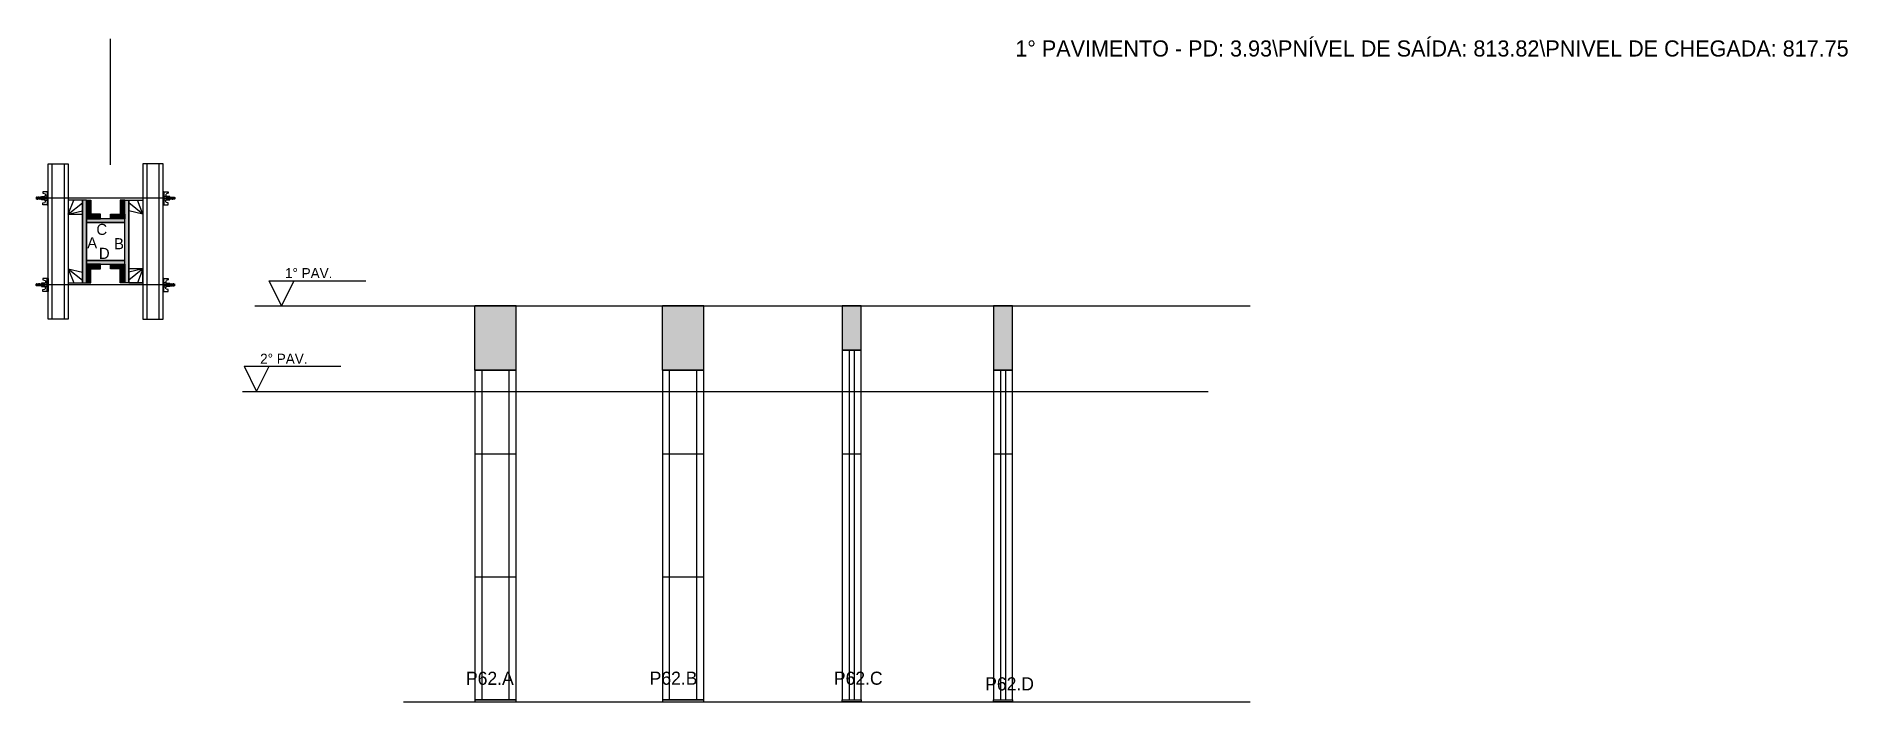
# Model space of a CAD drawing. Header units: metres. Extents: x 7950 to 9747, y 4066 to 4726.
import ezdxf

# ---------------------------------------------------------------- set-up
doc = ezdxf.new("R2010")
doc.units = ezdxf.units.M
for name, color, linetype in [('CHAPA', 7, 'Continuous'), ('COTA', 7, 'Continuous'), ('Hachura', 7, 'Continuous'), ('Madeira', 7, 'Continuous'), ('NIVEL 1° PAV.', 7, 'Continuous'), ('NIVEL 2° PAV.', 7, 'Continuous'), ('NOMENCLATURA', 7, 'Continuous'), ('Nível', 7, 'Continuous'), ('Painéis', 7, 'Continuous'), ('Perfil Metálico', 7, 'Continuous'), ('SARR_2.2x7', 7, 'Continuous'), ('SARRAFO', 7, 'Continuous'), ('Sarrafo de Pressão', 7, 'Continuous'), ('Texto Seção', 7, 'Continuous'), ('TEXTO_GERAL', 7, 'Continuous')]:
    doc.layers.add(name, color=color, linetype=linetype)

msp = doc.modelspace()

# ---------------------------------------------------------------- hatches: boundary and pattern name
at = {"layer": 'COTA'}
h = msp.add_hatch(color=7, dxfattribs=at)
h.dxf.hatch_style = 1
h.paths.add_polyline_path([(8384.9, 4394.8), (8425.9, 4394.8), (8425.9, 4458.8), (8384.9, 4458.8), (8384.9, 4394.8)])
h = msp.add_hatch(color=7, dxfattribs=at)
h.dxf.hatch_style = 1
h.paths.add_polyline_path([(8570.9, 4394.8), (8611.9, 4394.8), (8611.9, 4458.8), (8570.9, 4458.8), (8570.9, 4394.8)])
h = msp.add_hatch(color=7, dxfattribs=at)
h.dxf.hatch_style = 1
h.paths.add_polyline_path([(8749, 4414.8), (8768, 4414.8), (8768, 4414.8), (8768, 4458.8), (8768, 4458.8), (8749, 4458.8), (8749, 4458.8), (8749, 4414.8)])
h = msp.add_hatch(color=7, dxfattribs=at)
h.dxf.hatch_style = 1
h.paths.add_polyline_path([(8899.1, 4394.8), (8918.1, 4394.8), (8918.1, 4394.8), (8918.1, 4458.8), (8918.1, 4458.8), (8899.1, 4458.8), (8899.1, 4458.8), (8899.1, 4394.8)])
at = {"layer": 'Hachura'}
h = msp.add_hatch(color=7, dxfattribs=at)
h.dxf.hatch_style = 1
h.paths.add_polyline_path([(7999.5, 4563.7), (7995.5, 4563.7), (7995.5, 4563.7), (7995.5, 4481.7), (7995.5, 4481.7), (7999.5, 4481.7), (7999.5, 4481.7), (7999.5, 4563.7)])
h = msp.add_hatch(color=7, dxfattribs=at)
h.dxf.hatch_style = 1
h.paths.add_polyline_path([(7999.5, 4563.7), (7995.5, 4563.7), (7995.5, 4563.7), (7995.5, 4481.7), (7995.5, 4481.7), (7999.5, 4481.7), (7999.5, 4481.7), (7999.5, 4563.7)])
h = msp.add_hatch(color=7, dxfattribs=at)
h.dxf.hatch_style = 1
h.paths.add_polyline_path([(7999.5, 4549.7), (8003.9, 4549.7), (8003.9, 4549.7), (8003.9, 4563.7), (8003.9, 4563.7), (7999.5, 4563.7), (7999.5, 4563.7), (7999.5, 4549.7)])
h = msp.add_hatch(color=7, dxfattribs=at)
h.dxf.hatch_style = 1
h.paths.add_polyline_path([(7999.5, 4545.3), (7999.5, 4549.7), (7999.5, 4549.7), (8013.5, 4549.7), (8013.5, 4549.7), (8013.5, 4545.3), (8013.5, 4545.3), (7999.5, 4545.3)])
h = msp.add_hatch(color=7, dxfattribs=at)
h.dxf.hatch_style = 1
h.paths.add_polyline_path([(8037.5, 4545.3), (8037.5, 4549.7), (8037.5, 4549.7), (8023.5, 4549.7), (8023.5, 4549.7), (8023.5, 4545.3), (8023.5, 4545.3), (8037.5, 4545.3)])
h = msp.add_hatch(color=7, dxfattribs=at)
h.dxf.hatch_style = 1
h.paths.add_polyline_path([(8037.5, 4549.7), (8033.1, 4549.7), (8033.1, 4549.7), (8033.1, 4563.7), (8033.1, 4563.7), (8037.5, 4563.7), (8037.5, 4563.7), (8037.5, 4549.7)])
h = msp.add_hatch(color=7, dxfattribs=at)
h.dxf.hatch_style = 1
h.paths.add_polyline_path([(8037.5, 4563.7), (8041.5, 4563.7), (8041.5, 4563.7), (8041.5, 4481.7), (8041.5, 4481.7), (8037.5, 4481.7), (8037.5, 4481.7), (8037.5, 4563.7)])
h = msp.add_hatch(color=7, dxfattribs=at)
h.dxf.hatch_style = 1
h.paths.add_polyline_path([(8037.5, 4563.7), (8041.5, 4563.7), (8041.5, 4563.7), (8041.5, 4481.7), (8041.5, 4481.7), (8037.5, 4481.7), (8037.5, 4481.7), (8037.5, 4563.7)])
h = msp.add_hatch(color=7, dxfattribs=at)
h.dxf.hatch_style = 1
h.paths.add_polyline_path([(8037.5, 4541.7), (8037.5, 4545.3), (8037.5, 4545.3), (7999.5, 4545.3), (7999.5, 4545.3), (7999.5, 4541.7), (7999.5, 4541.7), (8037.5, 4541.7)])
h = msp.add_hatch(color=7, dxfattribs=at)
h.dxf.hatch_style = 1
h.paths.add_polyline_path([(8037.5, 4541.7), (8037.5, 4545.3), (8037.5, 4545.3), (7999.5, 4545.3), (7999.5, 4545.3), (7999.5, 4541.7), (7999.5, 4541.7), (8037.5, 4541.7)])
h = msp.add_hatch(color=7, dxfattribs=at)
h.dxf.hatch_style = 1
h.paths.add_polyline_path([(8037.5, 4500.1), (8037.5, 4503.7), (8037.5, 4503.7), (7999.5, 4503.7), (7999.5, 4503.7), (7999.5, 4500.1), (7999.5, 4500.1), (8037.5, 4500.1)])
h = msp.add_hatch(color=7, dxfattribs=at)
h.dxf.hatch_style = 1
h.paths.add_polyline_path([(8037.5, 4500.1), (8037.5, 4503.7), (8037.5, 4503.7), (7999.5, 4503.7), (7999.5, 4503.7), (7999.5, 4500.1), (7999.5, 4500.1), (8037.5, 4500.1)])
h = msp.add_hatch(color=7, dxfattribs=at)
h.dxf.hatch_style = 1
h.paths.add_polyline_path([(7999.5, 4495.7), (7999.5, 4500.1), (7999.5, 4500.1), (8013.5, 4500.1), (8013.5, 4500.1), (8013.5, 4495.7), (8013.5, 4495.7), (7999.5, 4495.7)])
h = msp.add_hatch(color=7, dxfattribs=at)
h.dxf.hatch_style = 1
h.paths.add_polyline_path([(7999.5, 4495.7), (8003.9, 4495.7), (8003.9, 4495.7), (8003.9, 4481.7), (8003.9, 4481.7), (7999.5, 4481.7), (7999.5, 4481.7), (7999.5, 4495.7)])
h = msp.add_hatch(color=7, dxfattribs=at)
h.dxf.hatch_style = 1
h.paths.add_polyline_path([(8037.5, 4495.7), (8037.5, 4500.1), (8037.5, 4500.1), (8023.5, 4500.1), (8023.5, 4500.1), (8023.5, 4495.7), (8023.5, 4495.7), (8037.5, 4495.7)])
h = msp.add_hatch(color=7, dxfattribs=at)
h.dxf.hatch_style = 1
h.paths.add_polyline_path([(8037.5, 4495.7), (8033.1, 4495.7), (8033.1, 4495.7), (8033.1, 4481.7), (8033.1, 4481.7), (8037.5, 4481.7), (8037.5, 4481.7), (8037.5, 4495.7)])

# ---------------------------------------------------------------- linework, layer by layer
at = {"layer": 'CHAPA', "color": 7, "lineweight": 25}
for points in [[(7999.5, 4563.7), (7995.5, 4563.7), (7995.5, 4481.7), (7999.5, 4481.7)], [(7999.5, 4563.7), (7995.5, 4563.7), (7995.5, 4481.7), (7999.5, 4481.7)], [(8037.5, 4563.7), (8041.5, 4563.7), (8041.5, 4481.7), (8037.5, 4481.7)], [(8037.5, 4563.7), (8041.5, 4563.7), (8041.5, 4481.7), (8037.5, 4481.7)], [(8037.5, 4541.7), (8037.5, 4545.3), (7999.5, 4545.3), (7999.5, 4541.7)], [(8037.5, 4541.7), (8037.5, 4545.3), (7999.5, 4545.3), (7999.5, 4541.7)], [(8037.5, 4500.1), (8037.5, 4503.7), (7999.5, 4503.7), (7999.5, 4500.1)], [(8037.5, 4500.1), (8037.5, 4503.7), (7999.5, 4503.7), (7999.5, 4500.1)]]:
    msp.add_lwpolyline(points, close=True, dxfattribs=at)
at = {"layer": 'COTA', "color": 7, "lineweight": 25}
for p, q in [((8425.9, 4458.8), (8384.9, 4458.8)), ((8384.9, 4394.8), (8384.9, 4458.8)), ((8425.9, 4394.8), (8425.9, 4458.8)), ((8611.9, 4458.8), (8570.9, 4458.8)), ((8570.9, 4394.8), (8570.9, 4458.8)), ((8611.9, 4394.8), (8611.9, 4458.8))]:
    msp.add_line(p, q, dxfattribs=at)
for points in [[(8749, 4414.8), (8768, 4414.8), (8768, 4458.8), (8749, 4458.8)], [(8899.1, 4394.8), (8918.1, 4394.8), (8918.1, 4458.8), (8899.1, 4458.8)]]:
    msp.add_lwpolyline(points, close=True, dxfattribs=at)
at = {"layer": 'Defpoints', "color": 7, "lineweight": 25}
msp.add_line((8023.4, 4598.7), (8023.4, 4723.7), dxfattribs=at)
at = {"layer": 'Hachura', "color": 7, "lineweight": 25}
for p, q in [((7950, 4566.7), (7949.7, 4566.4)), ((7949.7, 4566.4), (7949.7, 4565.1)), ((7950, 4564.8), (7949.7, 4565.1)), ((7950.4, 4566.7), (7950, 4566.7)), ((7950, 4566.7), (7950, 4566.7)), ((7950, 4564.8), (7950, 4566.7)), ((7950.7, 4564.8), (7950, 4566.1)), ((7950.6, 4564.7), (7950, 4565.8)), ((7950, 4565.3), (7950.4, 4564.6)), ((7950, 4565), (7950.2, 4564.8)), ((7950.2, 4564.8), (7950, 4564.8)), ((7950.4, 4566.8), (7951.5, 4564.6)), ((7950.4, 4566.7), (7951.3, 4564.8)), ((7950.4, 4566.7), (7951.3, 4564.8)), ((7951.8, 4564.7), (7950.7, 4566.8)), ((7950.7, 4564.8), (7951.3, 4564.8)), ((7951.5, 4566.7), (7950.9, 4566.7)), ((7951.8, 4564.8), (7950.9, 4566.7)), ((7951.5, 4566.7), (7952.5, 4564.8)), ((7951.6, 4566.8), (7952.7, 4564.6)), ((7952.9, 4564.7), (7951.8, 4566.8)), ((7952.5, 4564.8), (7951.8, 4564.8)), ((7952.7, 4566.7), (7952, 4566.7)), ((7953, 4564.8), (7952, 4566.7)), ((7952.2, 4566.7), (7952, 4566.7)), ((7952.7, 4566.7), (7953.6, 4564.8)), ((7952.8, 4566.8), (7953.8, 4564.6)), ((7954.1, 4564.7), (7953, 4566.8)), ((7953.2, 4564.8), (7953, 4564.8)), ((7953.8, 4566.7), (7953.2, 4566.7)), ((7954.2, 4564.8), (7953.2, 4566.7)), ((7953.2, 4564.8), (7953.6, 4564.8)), ((7953.8, 4566.7), (7954.8, 4564.8)), ((7954.8, 4565.6), (7954.2, 4566.8)), ((7954.2, 4564.8), (7954.8, 4564.8)), ((7954.8, 4565.8), (7954.4, 4566.7)), ((7954.8, 4566.7), (7954.4, 4566.7)), ((8086.3, 4565.7), (7954.5, 4565.7)), ((7954.8, 4564), (7954.8, 4567.4)), ((7954.8, 4567.4), (7958, 4567.4)), ((7954.8, 4566.3), (7958, 4566.3)), ((7954.8, 4564.8), (7958, 4564.8)), ((7958, 4564), (7954.8, 4564)), ((7954.9, 4564), (7954.9, 4567.4)), ((7961.5, 4572.1), (7956.4, 4572.1)), ((7956.4, 4572.1), (7956.4, 4570.5)), ((7956.4, 4570.5), (7958.6, 4569.9)), ((7958, 4567.6), (7958, 4563.8)), ((7960.6, 4567.6), (7958, 4567.6)), ((7958, 4563.8), (7958, 4564)), ((7958, 4563.8), (7958, 4564)), ((7960.6, 4566), (7958.6, 4566)), ((7958.6, 4565.5), (7960.6, 4565.5)), ((7958.8, 4569.6), (7958.8, 4567.6)), ((7960.6, 4572.1), (7960.6, 4559.2)), ((7960.6, 4572.1), (7960.6, 4567)), ((7960.6, 4572), (7961.5, 4572)), ((7960.6, 4571.8), (7961.5, 4571.8)), ((7960.6, 4571.5), (7961.5, 4571.5)), ((7960.6, 4571), (7961.5, 4571)), ((7960.6, 4570.1), (7961.5, 4570.1)), ((7960.6, 4568.7), (7961.5, 4568.7)), ((7960.6, 4565.7), (7960.6, 4567.6)), ((7960.6, 4567), (7960.6, 4566.3)), ((7960.6, 4565.7), (7961.5, 4565.7)), ((7960.9, 4566.6), (7960.7, 4566.6)), ((7960.7, 4564.7), (7961.2, 4564.7)), ((7961.4, 4566.6), (7960.9, 4566.6)), ((7961.5, 4559.2), (7961.5, 4572.1)), ((7961.5, 4560.2), (7961.5, 4568)), ((8075.5, 4559.2), (8075.5, 4572.1)), ((8075.5, 4572.1), (8080.6, 4572.1)), ((8076.4, 4572), (8075.5, 4572)), ((8076.4, 4571.8), (8075.5, 4571.8)), ((8076.4, 4571.5), (8075.5, 4571.5)), ((8076.4, 4571), (8075.5, 4571)), ((8076.4, 4570.1), (8075.5, 4570.1)), ((8076.4, 4568.7), (8075.5, 4568.7)), ((8075.5, 4560.2), (8075.5, 4568)), ((8076.4, 4565.7), (8075.5, 4565.7)), ((8075.7, 4566.6), (8076.1, 4566.6)), ((8076.3, 4564.7), (8075.9, 4564.7)), ((8076.1, 4566.6), (8076.3, 4566.6)), ((8076.4, 4572.1), (8076.4, 4559.2)), ((8076.4, 4572.1), (8076.4, 4567)), ((8076.4, 4565.7), (8076.4, 4567.6)), ((8076.4, 4567.6), (8079, 4567.6)), ((8076.4, 4567), (8076.4, 4566.3)), ((8076.4, 4566), (8078.4, 4566)), ((8078.4, 4565.5), (8076.4, 4565.5)), ((8078.2, 4569.6), (8078.2, 4567.6)), ((8080.7, 4570.5), (8078.5, 4569.9)), ((8079, 4567.6), (8079, 4563.8)), ((8082.2, 4567.4), (8079, 4567.4)), ((8082.2, 4566.3), (8079, 4566.3)), ((8082.2, 4564.8), (8079, 4564.8)), ((8079, 4564), (8082.2, 4564)), ((8079, 4563.8), (8079, 4564)), ((8079, 4563.8), (8079, 4564)), ((8080.7, 4572.1), (8080.7, 4570.5)), ((8082.1, 4564), (8082.1, 4567.4)), ((8082.2, 4564), (8082.2, 4567.4)), ((8082.2, 4565.6), (8082.9, 4566.8)), ((8083.2, 4566.7), (8082.2, 4564.8)), ((8082.2, 4565.8), (8082.7, 4566.7)), ((8082.2, 4566.7), (8082.7, 4566.7)), ((8082.9, 4564.8), (8082.2, 4564.8)), ((8082.9, 4564.7), (8084, 4566.8)), ((8082.9, 4564.8), (8083.8, 4566.7)), ((8084.3, 4566.8), (8083.2, 4564.6)), ((8083.2, 4566.7), (8083.8, 4566.7)), ((8084.3, 4566.7), (8083.4, 4564.8)), ((8083.8, 4564.8), (8083.4, 4564.8)), ((8083.8, 4564.8), (8084, 4564.8)), ((8084, 4564.8), (8085, 4566.7)), ((8084.1, 4564.7), (8085.2, 4566.8)), ((8085.4, 4566.8), (8084.3, 4564.6)), ((8084.3, 4566.7), (8085, 4566.7)), ((8085.5, 4566.7), (8084.5, 4564.8)), ((8084.5, 4564.8), (8085.2, 4564.8)), ((8084.8, 4566.7), (8085, 4566.7)), ((8085.2, 4564.8), (8086.2, 4566.7)), ((8085.3, 4564.7), (8086.3, 4566.8)), ((8086.6, 4566.8), (8085.5, 4564.6)), ((8085.5, 4566.7), (8086.2, 4566.7)), ((8086.7, 4566.7), (8085.7, 4564.8)), ((8086.7, 4566.7), (8085.7, 4564.8)), ((8086.3, 4564.8), (8085.7, 4564.8)), ((8086.3, 4564.8), (8087, 4566.1)), ((8086.4, 4564.7), (8087, 4565.8)), ((8086.7, 4566.7), (8087, 4566.7)), ((8087, 4565.3), (8086.7, 4564.6)), ((8087, 4565), (8086.9, 4564.8)), ((8086.9, 4564.8), (8087, 4564.8)), ((8087, 4566.7), (8087, 4566.7)), ((8087, 4566.7), (8087.3, 4566.4)), ((8087, 4564.8), (8087, 4566.7)), ((8087, 4564.8), (8087.3, 4565.1)), ((8087.3, 4566.4), (8087.3, 4565.1)), ((7956.4, 4560.9), (7958.6, 4561.5)), ((7956.4, 4559.2), (7956.4, 4560.9)), ((7960.6, 4559.2), (7956.4, 4559.2)), ((7958, 4563.8), (7960.6, 4563.8)), ((7958.8, 4561.8), (7958.8, 4563.8)), ((7960.6, 4562.7), (7961.5, 4562.7)), ((7960.6, 4561.2), (7961.5, 4561.2)), ((7960.6, 4560.4), (7961.5, 4560.4)), ((7960.6, 4559.9), (7961.5, 4559.9)), ((7960.6, 4559.6), (7961.5, 4559.6)), ((7960.6, 4559.4), (7961.5, 4559.4)), ((7960.6, 4559.2), (7961.5, 4559.2)), ((8076.4, 4562.7), (8075.5, 4562.7)), ((8076.4, 4561.2), (8075.5, 4561.2)), ((8076.4, 4560.4), (8075.5, 4560.4)), ((8076.4, 4559.9), (8075.5, 4559.9)), ((8076.4, 4559.6), (8075.5, 4559.6)), ((8076.4, 4559.4), (8075.5, 4559.4)), ((8076.4, 4559.2), (8075.5, 4559.2)), ((8079, 4563.8), (8076.4, 4563.8)), ((8076.4, 4559.2), (8080.7, 4559.2)), ((8078.2, 4561.8), (8078.2, 4563.8)), ((8080.7, 4560.9), (8078.5, 4561.5)), ((8080.7, 4559.2), (8080.7, 4560.9)), ((7950, 4480.6), (7949.7, 4480.3)), ((7949.7, 4479), (7949.7, 4480.3)), ((7950, 4478.7), (7949.7, 4479)), ((7950, 4480.1), (7950.4, 4480.7)), ((7950.6, 4480.7), (7950, 4479.6)), ((7950, 4480.3), (7950.2, 4480.6)), ((7950.2, 4480.6), (7950, 4480.6)), ((7950.7, 4480.6), (7950, 4479.3)), ((7950, 4480.6), (7950, 4478.7)), ((7950.4, 4478.7), (7950, 4478.7)), ((7950, 4478.7), (7950, 4478.7)), ((7950.4, 4478.6), (7951.5, 4480.7)), ((7950.4, 4478.7), (7951.3, 4480.6)), ((7950.4, 4478.7), (7951.3, 4480.6)), ((7951.8, 4480.7), (7950.7, 4478.5)), ((7950.7, 4480.6), (7951.3, 4480.6)), ((7951.8, 4480.6), (7950.9, 4478.7)), ((7951.5, 4478.7), (7950.9, 4478.7)), ((7951.5, 4478.7), (7952.5, 4480.6)), ((7951.6, 4478.6), (7952.7, 4480.7)), ((7952.9, 4480.7), (7951.8, 4478.5)), ((7952.5, 4480.6), (7951.8, 4480.6)), ((7953, 4480.6), (7952, 4478.7)), ((7952.7, 4478.7), (7952, 4478.7)), ((7952.2, 4478.7), (7952, 4478.7)), ((7952.7, 4478.7), (7953.6, 4480.6)), ((7952.8, 4478.6), (7953.8, 4480.7)), ((7954.1, 4480.7), (7953, 4478.5)), ((7953.2, 4480.6), (7953, 4480.6)), ((7953.2, 4480.6), (7953.6, 4480.6)), ((7954.2, 4480.6), (7953.2, 4478.7)), ((7953.8, 4478.7), (7953.2, 4478.7)), ((7953.8, 4478.7), (7954.8, 4480.6)), ((7954.2, 4480.6), (7954.8, 4480.6)), ((7954.8, 4479.8), (7954.2, 4478.5)), ((7954.8, 4479.6), (7954.4, 4478.7)), ((7954.8, 4478.7), (7954.4, 4478.7)), ((8086.3, 4479.7), (7954.5, 4479.7)), ((7954.8, 4481.4), (7954.8, 4478)), ((7958, 4481.4), (7954.8, 4481.4)), ((7954.8, 4480.6), (7958, 4480.6)), ((7954.8, 4479), (7958, 4479)), ((7954.8, 4478), (7958, 4478)), ((7954.9, 4481.4), (7954.9, 4478)), ((7960.6, 4486.1), (7956.4, 4486.1)), ((7956.4, 4486.1), (7956.4, 4484.5)), ((7956.4, 4484.5), (7958.6, 4483.9)), ((7956.4, 4474.9), (7958.6, 4475.5)), ((7956.4, 4473.2), (7956.4, 4474.9)), ((7958, 4477.8), (7958, 4481.6)), ((7958, 4481.6), (7960.6, 4481.6)), ((7958, 4481.6), (7958, 4481.4)), ((7958, 4481.6), (7958, 4481.4)), ((7960.6, 4477.8), (7958, 4477.8)), ((7958.6, 4479.9), (7960.6, 4479.9)), ((7960.6, 4479.4), (7958.6, 4479.4)), ((7958.8, 4483.6), (7958.8, 4481.6)), ((7958.8, 4475.8), (7958.8, 4477.8)), ((7960.6, 4473.2), (7960.6, 4486.1)), ((7960.6, 4486.1), (7961.5, 4486.1)), ((7960.6, 4486), (7961.5, 4486)), ((7960.6, 4485.8), (7961.5, 4485.8)), ((7960.6, 4485.5), (7961.5, 4485.5)), ((7960.6, 4485), (7961.5, 4485)), ((7960.6, 4484.1), (7961.5, 4484.1)), ((7960.6, 4482.7), (7961.5, 4482.7)), ((7960.6, 4479.7), (7960.6, 4477.8)), ((7960.6, 4479.7), (7961.5, 4479.7)), ((7960.6, 4478.4), (7960.6, 4479)), ((7960.6, 4473.2), (7960.6, 4478.4)), ((7960.6, 4476.6), (7961.5, 4476.6)), ((7960.6, 4475.2), (7961.5, 4475.2)), ((7960.6, 4474.4), (7961.5, 4474.4)), ((7960.7, 4480.7), (7961.2, 4480.7)), ((7960.9, 4478.7), (7960.7, 4478.7)), ((7961.4, 4478.7), (7960.9, 4478.7)), ((7961.5, 4486.1), (7961.5, 4473.2)), ((7961.5, 4485.2), (7961.5, 4477.4)), ((8075.5, 4486.1), (8075.5, 4473.2)), ((8076.4, 4486.1), (8075.5, 4486.1)), ((8076.4, 4486), (8075.5, 4486)), ((8076.4, 4485.8), (8075.5, 4485.8)), ((8076.4, 4485.5), (8075.5, 4485.5)), ((8075.5, 4485.2), (8075.5, 4477.4)), ((8076.4, 4485), (8075.5, 4485)), ((8076.4, 4484.1), (8075.5, 4484.1)), ((8076.4, 4482.7), (8075.5, 4482.7)), ((8076.4, 4479.7), (8075.5, 4479.7)), ((8076.4, 4476.6), (8075.5, 4476.6)), ((8076.4, 4475.2), (8075.5, 4475.2)), ((8076.4, 4474.4), (8075.5, 4474.4)), ((8075.7, 4478.7), (8076.1, 4478.7)), ((8076.3, 4480.7), (8075.9, 4480.7)), ((8076.1, 4478.7), (8076.3, 4478.7)), ((8076.4, 4473.2), (8076.4, 4486.1)), ((8076.4, 4486.1), (8080.7, 4486.1)), ((8079, 4481.6), (8076.4, 4481.6)), ((8078.4, 4479.9), (8076.4, 4479.9)), ((8076.4, 4479.7), (8076.4, 4477.8)), ((8076.4, 4479.4), (8078.4, 4479.4)), ((8076.4, 4478.4), (8076.4, 4479)), ((8076.4, 4473.2), (8076.4, 4478.4)), ((8076.4, 4477.8), (8079, 4477.8)), ((8078.2, 4483.6), (8078.2, 4481.6)), ((8078.2, 4475.8), (8078.2, 4477.8)), ((8080.7, 4484.5), (8078.5, 4483.9)), ((8080.7, 4474.9), (8078.5, 4475.5)), ((8079, 4477.8), (8079, 4481.6)), ((8079, 4481.6), (8079, 4481.4)), ((8079, 4481.6), (8079, 4481.4)), ((8079, 4481.4), (8082.2, 4481.4)), ((8082.2, 4480.6), (8079, 4480.6)), ((8082.2, 4479), (8079, 4479)), ((8082.2, 4478), (8079, 4478)), ((8080.7, 4486.1), (8080.7, 4484.5)), ((8080.7, 4473.2), (8080.7, 4474.9)), ((8082.1, 4481.4), (8082.1, 4478)), ((8082.2, 4481.4), (8082.2, 4478)), ((8082.9, 4480.6), (8082.2, 4480.6)), ((8083.2, 4478.7), (8082.2, 4480.6)), ((8082.2, 4479.8), (8082.9, 4478.5)), ((8082.2, 4479.6), (8082.7, 4478.7)), ((8082.2, 4478.7), (8082.7, 4478.7)), ((8082.9, 4480.7), (8084, 4478.5)), ((8082.9, 4480.6), (8083.8, 4478.7)), ((8084.3, 4478.6), (8083.2, 4480.7)), ((8083.2, 4478.7), (8083.8, 4478.7)), ((8083.8, 4480.6), (8083.4, 4480.6)), ((8084.3, 4478.7), (8083.4, 4480.6)), ((8083.8, 4480.6), (8084, 4480.6)), ((8084, 4480.6), (8085, 4478.7)), ((8084.1, 4480.7), (8085.2, 4478.5)), ((8085.4, 4478.6), (8084.3, 4480.7)), ((8084.3, 4478.7), (8085, 4478.7)), ((8084.5, 4480.6), (8085.2, 4480.6)), ((8085.5, 4478.7), (8084.5, 4480.6)), ((8084.8, 4478.7), (8085, 4478.7)), ((8085.2, 4480.6), (8086.2, 4478.7)), ((8085.3, 4480.7), (8086.3, 4478.5)), ((8086.6, 4478.6), (8085.5, 4480.7)), ((8085.5, 4478.7), (8086.2, 4478.7)), ((8086.7, 4478.7), (8085.7, 4480.6)), ((8086.3, 4480.6), (8085.7, 4480.6)), ((8086.7, 4478.7), (8085.7, 4480.6)), ((8086.3, 4480.6), (8087, 4479.3)), ((8086.4, 4480.7), (8087, 4479.6)), ((8087, 4480.1), (8086.7, 4480.7)), ((8086.7, 4478.7), (8087, 4478.7)), ((8087, 4480.3), (8086.9, 4480.6)), ((8086.9, 4480.6), (8087, 4480.6)), ((8087, 4480.6), (8087.3, 4480.3)), ((8087, 4480.6), (8087, 4478.7)), ((8087, 4478.7), (8087.3, 4479)), ((8087, 4478.7), (8087, 4478.7)), ((8087.3, 4479), (8087.3, 4480.3)), ((7961.5, 4473.2), (7956.4, 4473.2)), ((7960.6, 4473.9), (7961.5, 4473.9)), ((7960.6, 4473.6), (7961.5, 4473.6)), ((7960.6, 4473.4), (7961.5, 4473.4)), ((8076.4, 4473.9), (8075.5, 4473.9)), ((8076.4, 4473.6), (8075.5, 4473.6)), ((8076.4, 4473.4), (8075.5, 4473.4)), ((8075.5, 4473.2), (8080.6, 4473.2))]:
    msp.add_line(p, q, dxfattribs=at)
at = {"layer": 'Madeira', "color": 7, "lineweight": 25}
for p, q in [((7981.5, 4549.7), (7986.9, 4563.7)), ((7981.5, 4549.7), (7995.5, 4561.2)), ((7981.5, 4549.7), (7995.5, 4553.2)), ((8055.5, 4549.7), (8041.5, 4561.2)), ((8055.5, 4549.7), (8041.5, 4553.2)), ((8055.5, 4549.7), (8050.1, 4563.7)), ((7981.5, 4495.7), (7995.5, 4484.2)), ((7981.5, 4495.7), (7995.5, 4492.2)), ((7981.5, 4495.7), (7986.9, 4481.7)), ((8055.5, 4495.7), (8041.5, 4484.2)), ((8055.5, 4495.7), (8041.5, 4492.2)), ((8055.5, 4495.7), (8050.1, 4481.7))]:
    msp.add_line(p, q, dxfattribs=at)
for points in [[(7981.5, 4549.7), (7995.5, 4549.7), (7995.5, 4563.7), (7981.5, 4563.7)], [(7981.5, 4481.7), (7995.5, 4481.7), (7995.5, 4563.7), (7981.5, 4563.7)], [(8055.5, 4481.7), (8041.5, 4481.7), (8041.5, 4563.7), (8055.5, 4563.7)], [(8055.5, 4495.7), (8041.5, 4495.7), (8041.5, 4481.7), (8055.5, 4481.7)]]:
    msp.add_lwpolyline(points, close=True, dxfattribs=at)
at = {"layer": 'NIVEL 1° PAV.', "color": 7, "lineweight": 25}
for p, q in [((8180.5, 4483.8), (8276.5, 4483.8)), ((8180.5, 4483.8), (8193, 4458.8)), ((8193, 4458.8), (8205.5, 4483.8)), ((8166.7, 4458.8), (9112.3, 4458.8)), ((8314.1, 4458.8), (9153.9, 4458.8))]:
    msp.add_line(p, q, dxfattribs=at)
at = {"layer": 'NIVEL 2° PAV.', "color": 7, "lineweight": 25}
for p, q in [((8155.8, 4398.8), (8251.8, 4398.8)), ((8155.8, 4398.8), (8168.3, 4373.8)), ((8168.3, 4373.8), (8180.8, 4398.8)), ((8154.4, 4373.8), (9112.3, 4373.8))]:
    msp.add_line(p, q, dxfattribs=at)
at = {"layer": 'Nível', "color": 7, "lineweight": 25}
for p, q in [((8314.1, 4458.8), (9153.9, 4458.8)), ((8314.1, 4065.8), (9153.9, 4065.8))]:
    msp.add_line(p, q, dxfattribs=at)
at = {"layer": 'Painéis', "color": 7, "lineweight": 25}
for p, q in [((8749, 4414.8), (8768, 4414.8)), ((8768, 4414.8), (8749, 4414.8)), ((8749, 4414.8), (8749, 4067.8)), ((8768, 4414.8), (8749, 4414.8)), ((8768, 4414.8), (8749, 4414.8)), ((8749, 4414.8), (8768, 4414.8)), ((8768, 4414.8), (8749, 4414.8)), ((8768, 4414.8), (8749, 4414.8)), ((8768, 4414.8), (8749, 4414.8)), ((8768, 4067.8), (8768, 4414.8)), ((8425.9, 4394.8), (8384.9, 4394.8)), ((8384.9, 4394.8), (8425.9, 4394.8)), ((8384.9, 4394.8), (8384.9, 4065.8)), ((8384.9, 4394.8), (8384.9, 4394.8)), ((8384.9, 4394.8), (8425.9, 4394.8)), ((8425.9, 4394.8), (8384.9, 4394.8)), ((8384.9, 4394.8), (8425.9, 4394.8)), ((8384.9, 4394.8), (8384.9, 4394.8)), ((8384.9, 4394.8), (8425.9, 4394.8)), ((8425.9, 4065.8), (8425.9, 4394.8)), ((8570.9, 4394.8), (8611.9, 4394.8)), ((8570.9, 4394.8), (8570.9, 4067.8)), ((8570.9, 4394.8), (8570.9, 4394.8)), ((8570.9, 4394.8), (8611.9, 4394.8)), ((8570.9, 4394.8), (8611.9, 4394.8)), ((8570.9, 4394.8), (8570.9, 4394.8)), ((8570.9, 4394.8), (8611.9, 4394.8)), ((8611.9, 4067.8), (8611.9, 4394.8)), ((8899.1, 4394.8), (8918.1, 4394.8)), ((8918.1, 4394.8), (8899.1, 4394.8)), ((8899.1, 4394.8), (8899.1, 4067.8)), ((8918.1, 4394.8), (8899.1, 4394.8)), ((8918.1, 4394.8), (8899.1, 4394.8)), ((8899.1, 4394.8), (8918.1, 4394.8)), ((8918.1, 4394.8), (8899.1, 4394.8)), ((8918.1, 4394.8), (8899.1, 4394.8)), ((8918.1, 4394.8), (8899.1, 4394.8)), ((8918.1, 4067.8), (8918.1, 4394.8)), ((8384.9, 4311.8), (8425.9, 4311.8)), ((8570.9, 4311.8), (8611.9, 4311.8)), ((8749, 4311.8), (8768, 4311.8)), ((8899.1, 4311.8), (8918.1, 4311.8)), ((8384.9, 4189.8), (8425.9, 4189.8)), ((8570.9, 4189.8), (8611.9, 4189.8)), ((8384.9, 4067.8), (8425.9, 4067.8)), ((8570.9, 4067.8), (8611.9, 4067.8))]:
    msp.add_line(p, q, dxfattribs=at)
for points in [[(7999.5, 4503.7), (8037.5, 4503.7), (8037.5, 4541.7), (7999.5, 4541.7)], [(8384.9, 4394.8), (8425.9, 4394.8), (8425.9, 4394.8), (8384.9, 4394.8)], [(8384.9, 4394.8), (8425.9, 4394.8), (8425.9, 4394.8), (8384.9, 4394.8)], [(8570.9, 4394.8), (8611.9, 4394.8), (8611.9, 4394.8), (8570.9, 4394.8)], [(8570.9, 4394.8), (8611.9, 4394.8), (8611.9, 4394.8), (8570.9, 4394.8)], [(8425.9, 4067.8), (8384.9, 4067.8), (8384.9, 4065.8), (8425.9, 4065.8)], [(8611.9, 4067.8), (8570.9, 4067.8), (8570.9, 4065.8), (8611.9, 4065.8)], [(8749, 4067.8), (8768, 4067.8), (8768, 4065.8), (8749, 4065.8)], [(8899.1, 4067.8), (8918.1, 4067.8), (8918.1, 4065.8), (8899.1, 4065.8)]]:
    msp.add_lwpolyline(points, close=True, dxfattribs=at)
at = {"layer": 'Perfil Metálico', "color": 7, "lineweight": 25}
for points in [[(7961.5, 4599.7), (7981.5, 4599.7), (7981.5, 4445.7), (7961.5, 4445.7)], [(7977.5, 4445.7), (7965.5, 4445.7), (7965.5, 4599.7), (7977.5, 4599.7)], [(8075.5, 4599.7), (8055.5, 4599.7), (8055.5, 4445.7), (8075.5, 4445.7)], [(8059.5, 4445.7), (8071.5, 4445.7), (8071.5, 4599.7), (8059.5, 4599.7)]]:
    msp.add_lwpolyline(points, close=True, dxfattribs=at)
at = {"layer": 'SARR_2.2x7', "color": 7, "lineweight": 25}
for p, q in [((8756, 4414.8), (8756, 4414.8)), ((8756, 4414.8), (8756, 4311.8)), ((8756, 4414.8), (8756, 4414.8)), ((8761, 4414.8), (8761, 4414.8)), ((8761, 4414.8), (8761, 4311.8)), ((8761, 4414.8), (8761, 4414.8)), ((8906.1, 4394.8), (8906.1, 4394.8)), ((8906.1, 4394.8), (8906.1, 4394.8)), ((8906.1, 4394.8), (8906.1, 4311.8)), ((8911.1, 4394.8), (8911.1, 4394.8)), ((8911.1, 4394.8), (8911.1, 4394.8)), ((8911.1, 4394.8), (8911.1, 4311.8)), ((8756, 4311.8), (8756, 4067.8)), ((8761, 4311.8), (8761, 4067.8)), ((8906.1, 4311.8), (8906.1, 4067.8)), ((8911.1, 4311.8), (8911.1, 4067.8))]:
    msp.add_line(p, q, dxfattribs=at)
at = {"layer": 'SARRAFO', "color": 7, "lineweight": 25}
for points in [[(8003.9, 4563.7), (8003.9, 4549.7), (7999.5, 4549.7), (7999.5, 4563.7)], [(8013.5, 4549.7), (7999.5, 4549.7), (7999.5, 4545.3), (8013.5, 4545.3)], [(8023.5, 4549.7), (8037.5, 4549.7), (8037.5, 4545.3), (8023.5, 4545.3)], [(8033.1, 4563.7), (8033.1, 4549.7), (8037.5, 4549.7), (8037.5, 4563.7)], [(8013.5, 4500.1), (7999.5, 4500.1), (7999.5, 4495.7), (8013.5, 4495.7)], [(8003.9, 4481.7), (8003.9, 4495.7), (7999.5, 4495.7), (7999.5, 4481.7)], [(8023.5, 4500.1), (8037.5, 4500.1), (8037.5, 4495.7), (8023.5, 4495.7)], [(8033.1, 4481.7), (8033.1, 4495.7), (8037.5, 4495.7), (8037.5, 4481.7)]]:
    msp.add_lwpolyline(points, close=True, dxfattribs=at)
at = {"layer": 'Sarrafo de Pressão', "color": 7, "lineweight": 25}
for p, q in [((8391.9, 4311.8), (8391.9, 4394.8)), ((8391.9, 4394.8), (8391.9, 4394.8)), ((8391.9, 4394.8), (8391.9, 4394.8)), ((8418.9, 4311.8), (8418.9, 4394.8)), ((8418.9, 4394.8), (8418.9, 4394.8)), ((8418.9, 4394.8), (8418.9, 4394.8)), ((8577.9, 4311.8), (8577.9, 4394.8)), ((8577.9, 4394.8), (8577.9, 4394.8)), ((8577.9, 4394.8), (8577.9, 4394.8)), ((8604.9, 4311.8), (8604.9, 4394.8)), ((8604.9, 4394.8), (8604.9, 4394.8)), ((8604.9, 4394.8), (8604.9, 4394.8)), ((8391.9, 4189.8), (8391.9, 4311.8)), ((8418.9, 4189.8), (8418.9, 4311.8)), ((8577.9, 4189.8), (8577.9, 4311.8)), ((8604.9, 4189.8), (8604.9, 4311.8)), ((8391.9, 4067.8), (8391.9, 4189.8)), ((8418.9, 4067.8), (8418.9, 4189.8)), ((8577.9, 4067.8), (8577.9, 4189.8)), ((8604.9, 4067.8), (8604.9, 4189.8)), ((8391.9, 4067.8), (8391.9, 4067.8)), ((8418.9, 4067.8), (8418.9, 4067.8)), ((8577.9, 4067.8), (8577.9, 4067.8)), ((8604.9, 4067.8), (8604.9, 4067.8))]:
    msp.add_line(p, q, dxfattribs=at)

# ---------------------------------------------------------------- texts
at = {"layer": 'NIVEL 1° PAV.', "color": 7, "lineweight": 25}
msp.add_text('1° PAV.', height=10, dxfattribs=at).set_placement((8196.5, 4486.3))
at = {"layer": 'NIVEL 2° PAV.', "color": 7, "lineweight": 25}
msp.add_text('2° PAV.', height=10, dxfattribs=at).set_placement((8171.8, 4401.3))
at = {"layer": 'NOMENCLATURA', "color": 7, "lineweight": 25}
msp.add_text('1° PAVIMENTO - PD: 3.93\\PNÍVEL DE SAÍDA: 813.82\\PNIVEL DE CHEGADA: 817.75', height=16, dxfattribs=at).set_placement((8920.8, 4706.3))
at = {"layer": 'Texto Seção', "color": 7, "lineweight": 25}
for s, p in [('P62.A', (8376, 4082.6)), ('P62.B', (8558.2, 4082.7)), ('P62.C', (8740.9, 4082.7)), ('P62.D', (8891, 4077.1))]:
    msp.add_text(s, height=13, dxfattribs=at).set_placement(p)
at = {"layer": 'TEXTO_GERAL', "color": 7, "lineweight": 25}
for s, p in [('C', (8009.4, 4529.2)), ('A', (8000.3, 4515.9)), ('D', (8011.9, 4505.4)), ('B', (8026.9, 4515))]:
    msp.add_text(s, height=11, dxfattribs=at).set_placement(p)

doc.saveas('drawing.dxf')
